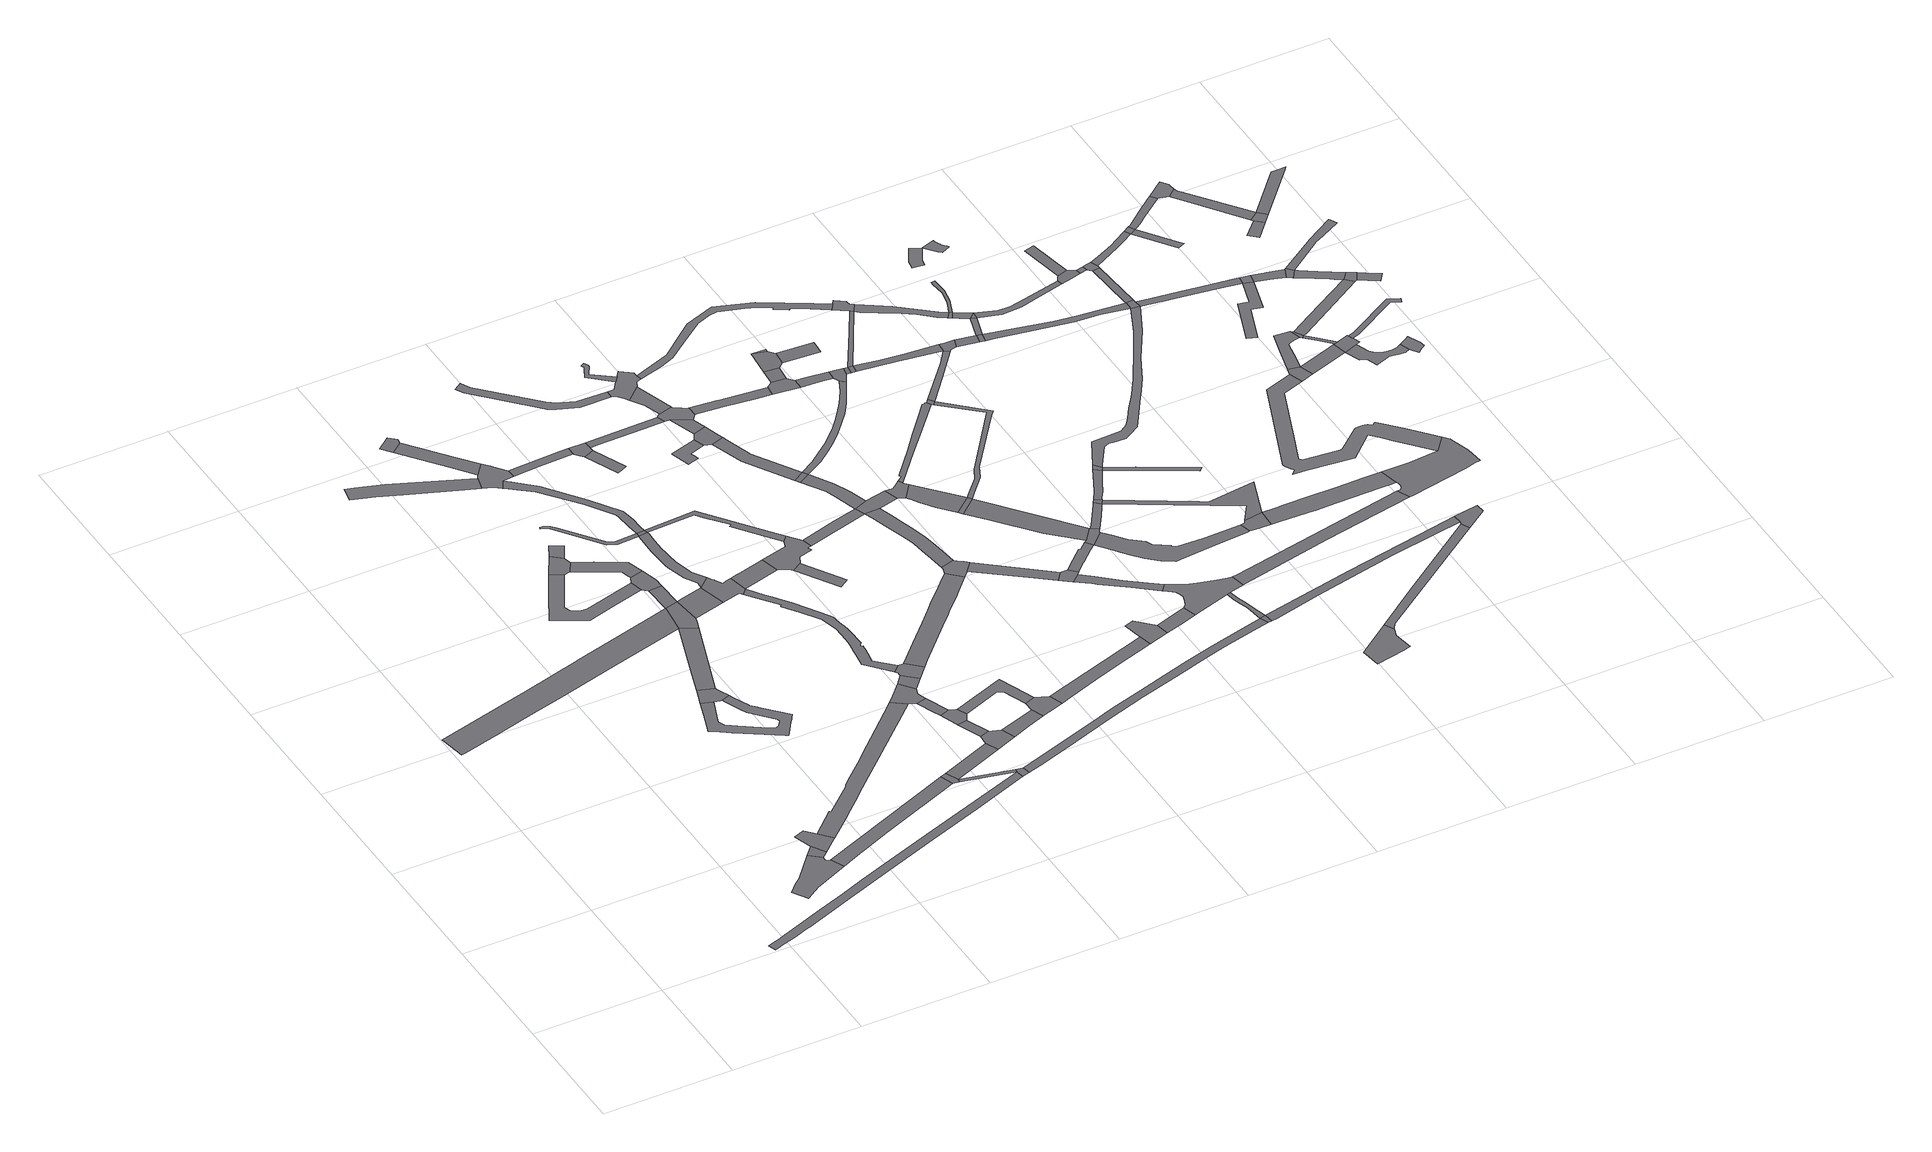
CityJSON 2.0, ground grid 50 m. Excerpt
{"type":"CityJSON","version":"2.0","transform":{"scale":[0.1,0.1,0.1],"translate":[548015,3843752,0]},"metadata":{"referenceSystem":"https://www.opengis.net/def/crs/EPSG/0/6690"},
"CityObjects":{
"road1":{"type":"Road","geometry":[{"type":"MultiSurface","lod":"1","boundaries":[[[0,1,2,3,4,5,6,7,8,9,10,11,12]]]}]},
"road2":{"type":"Road","attributes":{"RoadStructureAttribute.sectionType":"1"},"geometry":[{"type":"MultiSurface","lod":"1","boundaries":[[[13,0,12,14]]]}]},
"road3":{"type":"Road","geometry":[{"type":"MultiSurface","lod":"1","boundaries":[[[15,16,13,14,17,18,19,20]]]}]},
"road4":{"type":"Road","attributes":{"RoadStructureAttribute.sectionType":"1"},"geometry":[{"type":"MultiSurface","lod":"1","boundaries":[[[21,22,23,24,25,26,27,28,29,30,31,32,33,34,35,36,37,38]]]}]},
"road5":{"type":"Road","attributes":{"RoadStructureAttribute.sectionType":"1"},"geometry":[{"type":"MultiSurface","lod":"1","boundaries":[[[39,40,41,42,43,44,45,46,47,48,49,50,51,52,53,54,55,56,57,58,59,60,61,62,63]]]}]},
"road6":{"type":"Road","attributes":{"RoadStructureAttribute.sectionType":"1"},"geometry":[{"type":"MultiSurface","lod":"1","boundaries":[[[64,8,7,65,66,67]]]}]},
"road7":{"type":"Road","attributes":{"RoadStructureAttribute.sectionType":"1"},"geometry":[{"type":"MultiSurface","lod":"1","boundaries":[[[68,69,70,71,72,73,74,75,76,77,78,79,80,81,82,83,84,85,86,87,88,89,90,91,92,93,94,95,96,97,98,99,100,101,102,103,104,105,106,107,108,109,110,111,112]]]}]},
"road8":{"type":"Road","geometry":[{"type":"MultiSurface","lod":"1","boundaries":[[[113,68,112,114,88,87,115,116]]]}]},
"road9":{"type":"Road","attributes":{"RoadStructureAttribute.sectionType":"1"},"geometry":[{"type":"MultiSurface","lod":"1","boundaries":[[[117,118,119,120,121,122,123,124,125,126,20,19,127,128,129,130,131,132,133,134,135]]]}]},
"road10":{"type":"Road","attributes":{"RoadStructureAttribute.sectionType":"1"},"geometry":[{"type":"MultiSurface","lod":"1","boundaries":[[[136,137,138,139,140,141,142,143,144]]]}]},
"road11":{"type":"Road","attributes":{"RoadStructureAttribute.sectionType":"1"},"geometry":[{"type":"MultiSurface","lod":"1","boundaries":[[[145,146,147,148,149,150,151,152,153,154,155,156,157,158]]]}]},
"road12":{"type":"Road","attributes":{"RoadStructureAttribute.sectionType":"1"},"geometry":[{"type":"MultiSurface","lod":"1","boundaries":[[[38,159,113,116,160]]]}]},
"road13":{"type":"Road","geometry":[{"type":"MultiSurface","lod":"1","boundaries":[[[161,145,158,162,163,164]]]}]},
"road14":{"type":"Road","geometry":[{"type":"MultiSurface","lod":"1","boundaries":[[[165,166,161,164]]]}]},
"road15":{"type":"Road","geometry":[{"type":"MultiSurface","lod":"1","boundaries":[[[167,168,169,170,171,172,173,174]]]}]},
"road16":{"type":"Road","geometry":[{"type":"MultiSurface","lod":"1","boundaries":[[[175,21,38,160,176,177,178]]]}]},
"road17":{"type":"Road","attributes":{"RoadStructureAttribute.sectionType":"1"},"geometry":[{"type":"MultiSurface","lod":"1","boundaries":[[[179,180,163,162,181,182,183,184,185]]]}]},
"road18":{"type":"Road","geometry":[{"type":"MultiSurface","lod":"1","boundaries":[[[186,64,67,187,188]]]}]},
"road19":{"type":"Road","attributes":{"RoadStructureAttribute.sectionType":"1"},"geometry":[{"type":"MultiSurface","lod":"1","boundaries":[[[189,190,21,175]]]}]},
"road20":{"type":"Road","attributes":{"RoadStructureAttribute.sectionType":"1"},"geometry":[{"type":"MultiSurface","lod":"1","boundaries":[[[191,192,193,171,170,194,195,196]]]}]},
"road21":{"type":"Road","geometry":[{"type":"MultiSurface","lod":"1","boundaries":[[[197,185,184,151,150,190,189]]]}]},
"road22":{"type":"Road","geometry":[{"type":"MultiSurface","lod":"1","boundaries":[[[198,199,200,196,195,144,143,201,202,203,204,205,206]]]}]},
"road23":{"type":"Road","attributes":{"RoadStructureAttribute.sectionType":"1"},"geometry":[{"type":"MultiSurface","lod":"1","boundaries":[[[207,208,175,178,209]]]}]},
"road24":{"type":"Road","attributes":{"RoadStructureAttribute.sectionType":"1"},"geometry":[{"type":"MultiSurface","lod":"1","boundaries":[[[188,187,39,210]]]}]},
"road25":{"type":"Road","attributes":{"RoadStructureAttribute.sectionType":"1"},"geometry":[{"type":"MultiSurface","lod":"1","boundaries":[[[211,212,213,214,215,216,217,218,219,220,221,222,223,224]]]}]},
"road26":{"type":"Road","attributes":{"RoadStructureAttribute.sectionType":"1"},"geometry":[{"type":"MultiSurface","lod":"1","boundaries":[[[225,186,188,226]]]}]},
"road27":{"type":"Road","attributes":{"RoadStructureAttribute.sectionType":"1"},"geometry":[{"type":"MultiSurface","lod":"1","boundaries":[[[227,228,229,230,231,232,233,203,202,234,235,236,237,238,239,240,241,242,243,224,244]]]}]},
"road28":{"type":"Road","attributes":{"RoadStructureAttribute.sectionType":"1"},"geometry":[{"type":"MultiSurface","lod":"1","boundaries":[[[245,246,247,248,249,250,251,252,253,223,254,255,256,257,258,259,260,261,207,262]]]}]},
"road29":{"type":"Road","geometry":[{"type":"MultiSurface","lod":"1","boundaries":[[[210,39,63,263,264]]]}]},
"road30":{"type":"Road","geometry":[{"type":"MultiSurface","lod":"1","boundaries":[[[265,266,267,268,269,270,262,207,209,271,272,273,274,275,276]]]}]},
"road31":{"type":"Road","geometry":[{"type":"MultiSurface","lod":"1","boundaries":[[[277,278,117,135,279,280,281,282]]]}]},
"road32":{"type":"Road","geometry":[{"type":"MultiSurface","lod":"1","boundaries":[[[244,224,223,253]]]}]},
"road33":{"type":"Road","attributes":{"RoadStructureAttribute.sectionType":"1"},"geometry":[{"type":"MultiSurface","lod":"1","boundaries":[[[280,279,283,284,285]]]}]},
"road34":{"type":"Road","attributes":{"RoadStructureAttribute.sectionType":"1"},"geometry":[{"type":"MultiSurface","lod":"1","boundaries":[[[286,287,288,289]]]}]},
"road35":{"type":"Road","geometry":[{"type":"MultiSurface","lod":"1","boundaries":[[[290,285,284,291,292,287,286,293,294,295,296]]]}]},
"road36":{"type":"Road","attributes":{"RoadStructureAttribute.sectionType":"1"},"geometry":[{"type":"MultiSurface","lod":"1","boundaries":[[[297,298,206,205,299,300]]]}]},
"road37":{"type":"Road","attributes":{"RoadStructureAttribute.sectionType":"1"},"geometry":[{"type":"MultiSurface","lod":"1","boundaries":[[[301,302,303,304,305,306,307,308,309,310,311,312,313,314,315,316,317,318,319,320,321,322,323,324,275,274,325,326,327,328,329,330,331,332,333,334,335,336,337,338,339,340,341,342,343]]]}]},
"road38":{"type":"Road","geometry":[{"type":"MultiSurface","lod":"1","boundaries":[[[344,289,288,225,226,345,346,347]]]}]},
"road39":{"type":"Road","attributes":{"RoadStructureAttribute.sectionType":"1"},"geometry":[{"type":"MultiSurface","lod":"1","boundaries":[[[348,277,282,349]]]}]},
"road40":{"type":"Road","geometry":[{"type":"MultiSurface","lod":"1","boundaries":[[[350,351,352,343,342,353,354,355,348,349,356]]]}]},
"road41":{"type":"Road","attributes":{"RoadStructureAttribute.sectionType":"1"},"geometry":[{"type":"MultiSurface","lod":"1","boundaries":[[[357,358,359,276,275,360]]]}]},
"road42":{"type":"Road","attributes":{"RoadStructureAttribute.sectionType":"1"},"geometry":[{"type":"MultiSurface","lod":"1","boundaries":[[[361,347,346,362,363]]]}]},
"road43":{"type":"Road","attributes":{"RoadStructureAttribute.sectionType":"1"},"geometry":[{"type":"MultiSurface","lod":"1","boundaries":[[[364,365,244,253,366,367,368,369,370,371,372]]]}]},
"road44":{"type":"Road","geometry":[{"type":"MultiSurface","lod":"1","boundaries":[[[373,297,300,374,375,376,377,378,379]]]}]},
"road45":{"type":"Road","attributes":{"RoadStructureAttribute.sectionType":"1"},"geometry":[{"type":"MultiSurface","lod":"1","boundaries":[[[380,381,382,383,384,385,296,295,386,387,388,389,390]]]}]},
"road46":{"type":"Road","geometry":[{"type":"MultiSurface","lod":"1","boundaries":[[[391,392,393,377,376]]]}]},
"road47":{"type":"Road","geometry":[{"type":"MultiSurface","lod":"1","boundaries":[[[394,395,396,397]]]}]},
"road48":{"type":"Road","geometry":[{"type":"MultiSurface","lod":"1","boundaries":[[[398,399,372,371,400,401,402,357,360,403,397,396,404,405,406,407,408]]]}]},
"road49":{"type":"Road","geometry":[{"type":"MultiSurface","lod":"1","boundaries":[[[390,389,361,363,409,410,411]]]}]},
"road50":{"type":"Road","attributes":{"RoadStructureAttribute.sectionType":"1"},"geometry":[{"type":"MultiSurface","lod":"1","boundaries":[[[412,413,414,415,416,417,418,419,420,421,422,423,424,425]]]}]},
"road51":{"type":"Road","attributes":{"RoadStructureAttribute.sectionType":"1"},"geometry":[{"type":"MultiSurface","lod":"1","boundaries":[[[426,427,373,379,428,429,430]]]}]},
"road52":{"type":"Road","attributes":{"RoadStructureAttribute.sectionType":"1"},"geometry":[{"type":"MultiSurface","lod":"1","boundaries":[[[431,432,433,434,435,436,437,438,350,356,439,440,441,442,443,444,445]]]}]},
"road53":{"type":"Road","geometry":[{"type":"MultiSurface","lod":"1","boundaries":[[[446,447,448,449,450,451,452,453,454]]]}]},
"road54":{"type":"Road","attributes":{"RoadStructureAttribute.sectionType":"1"},"geometry":[{"type":"MultiSurface","lod":"1","boundaries":[[[455,456,408,407,457]]]}]},
"road55":{"type":"Road","geometry":[{"type":"MultiSurface","lod":"1","boundaries":[[[458,459,460,461,462,463,464,465,466,467,468]]]}]},
"road56":{"type":"Road","geometry":[{"type":"MultiSurface","lod":"1","boundaries":[[[469,470,471,446,454,472,473]]]}]},
"road57":{"type":"Road","attributes":{"RoadStructureAttribute.sectionType":"1"},"geometry":[{"type":"MultiSurface","lod":"1","boundaries":[[[474,475,476,477,478,479,480]]]}]},
"road58":{"type":"Road","geometry":[{"type":"MultiSurface","lod":"1","boundaries":[[[481,482,468,467,483,484,425,424,485,486,477,476,487,488,489,490,491]]]}]},
"road59":{"type":"Road","attributes":{"RoadStructureAttribute.sectionType":"1"},"geometry":[{"type":"MultiSurface","lod":"1","boundaries":[[[492,471,470,493]]]}]},
"road60":{"type":"Road","geometry":[{"type":"MultiSurface","lod":"1","boundaries":[[[494,495,496,480,479,497,426,430,498,492,493,499,500,501]]]}]},
"road61":{"type":"Road","attributes":{"RoadStructureAttribute.sectionType":"1"},"geometry":[{"type":"MultiSurface","lod":"1","boundaries":[[[502,411,410,503,504,505,506]]]}]},
"road62":{"type":"Road","attributes":{"RoadStructureAttribute.sectionType":"1"},"geometry":[{"type":"MultiSurface","lod":"1","boundaries":[[[507,508,509,510,473,472,511,512,513]]]}]},
"road63":{"type":"Road","attributes":{"RoadStructureAttribute.sectionType":"1"},"geometry":[{"type":"MultiSurface","lod":"1","boundaries":[[[514,515,516,517,518,519,520,521,522,523,524,264,263,525,526,527,528,529,530,531,532,533,534]]]}]},
"road64":{"type":"Road","geometry":[{"type":"MultiSurface","lod":"1","boundaries":[[[513,512,535,536]]]}]},
"road65":{"type":"Road","geometry":[{"type":"MultiSurface","lod":"1","boundaries":[[[537,538,539,540,541,431,445,542,543,544,545]]]}]},
"road66":{"type":"Road","attributes":{"RoadStructureAttribute.sectionType":"1"},"geometry":[{"type":"MultiSurface","lod":"1","boundaries":[[[546,547,548,549,550,536,535,551,552,455,553]]]}]},
"road67":{"type":"Road","attributes":{"RoadStructureAttribute.sectionType":"1"},"geometry":[{"type":"MultiSurface","lod":"1","boundaries":[[[554,555,556,557,558,559,457,560,561,562,563,564,565,566,540,539]]]}]},
"road68":{"type":"Road","geometry":[{"type":"MultiSurface","lod":"1","boundaries":[[[567,553,455,457,559,568]]]}]},
"road69":{"type":"Road","attributes":{"RoadStructureAttribute.sectionType":"1"},"geometry":[{"type":"MultiSurface","lod":"1","boundaries":[[[569,570,501,500,571,572,573,574]]]}]},
"road70":{"type":"Road","attributes":{"RoadStructureAttribute.sectionType":"1"},"geometry":[{"type":"MultiSurface","lod":"1","boundaries":[[[545,544,575,576,577]]]}]},
"road71":{"type":"Road","geometry":[{"type":"MultiSurface","lod":"1","boundaries":[[[578,579,580,567,568,581,582,583,584]]]}]},
"road72":{"type":"Road","geometry":[{"type":"MultiSurface","lod":"1","boundaries":[[[585,586,587,502,506,588,589]]]}]},
"road73":{"type":"Road","attributes":{"RoadStructureAttribute.sectionType":"1"},"geometry":[{"type":"MultiSurface","lod":"1","boundaries":[[[590,582,581,591,592,593,594,595]]]}]},
"road74":{"type":"Road","attributes":{"RoadStructureAttribute.sectionType":"1"},"geometry":[{"type":"MultiSurface","lod":"1","boundaries":[[[596,597,598,599,600,601,602,603,604,605,513,536,606,607,608,609,610,611,612,613,614]]]}]},
"road75":{"type":"Road","geometry":[{"type":"MultiSurface","lod":"1","boundaries":[[[615,577,576,616,617,618]]]}]},
"road76":{"type":"Road","geometry":[{"type":"MultiSurface","lod":"1","boundaries":[[[595,594,619,620]]]}]},
"road77":{"type":"Road","geometry":[{"type":"MultiSurface","lod":"1","boundaries":[[[621,574,573,622,623,624]]]}]},
"road78":{"type":"Road","attributes":{"RoadStructureAttribute.sectionType":"1"},"geometry":[{"type":"MultiSurface","lod":"1","boundaries":[[[625,589,588,626,627]]]}]},
"road79":{"type":"Road","attributes":{"RoadStructureAttribute.sectionType":"1"},"geometry":[{"type":"MultiSurface","lod":"1","boundaries":[[[628,621,624,629]]]}]},
"road80":{"type":"Road","attributes":{"RoadStructureAttribute.sectionType":"1"},"geometry":[{"type":"MultiSurface","lod":"1","boundaries":[[[630,631,632,617,616,633,634,635,636,637]]]}]},
"road81":{"type":"Road","attributes":{"RoadStructureAttribute.sectionType":"1"},"geometry":[{"type":"MultiSurface","lod":"1","boundaries":[[[638,639,640,641,642,643,644,615,618,645,646,647,648]]]}]},
"road82":{"type":"Road","attributes":{"RoadStructureAttribute.sectionType":"1"},"geometry":[{"type":"MultiSurface","lod":"1","boundaries":[[[620,619,649,650,651,652]]]}]},
"road83":{"type":"Road","geometry":[{"type":"MultiSurface","lod":"1","boundaries":[[[653,654,628,629,655,656,657,658]]]}]},
"road84":{"type":"Road","geometry":[{"type":"MultiSurface","lod":"1","boundaries":[[[659,653,658]]]}]},
"road85":{"type":"Road","attributes":{"RoadStructureAttribute.sectionType":"1"},"geometry":[{"type":"MultiSurface","lod":"1","boundaries":[[[660,661,662,663,664,665,489,488,666,667,668,669,670,671,672,673,674,675,676,677,678,679,680,681,682]]]}]},
"road86":{"type":"Road","attributes":{"RoadStructureAttribute.sectionType":"1"},"geometry":[{"type":"MultiSurface","lod":"1","boundaries":[[[683,684,685,686,687,688,689,690,691,692,693,578,584,694,695,696,697,698,699]]]}]},
"road87":{"type":"Road","attributes":{"RoadStructureAttribute.sectionType":"1"},"geometry":[{"type":"MultiSurface","lod":"1","boundaries":[[[700,623,622,701,702,703,704]]]}]},
"road88":{"type":"Road","geometry":[{"type":"MultiSurface","lod":"1","boundaries":[[[652,651,638,648,705,706,707,708,709,710]]]}]},
"road89":{"type":"Road","attributes":{"RoadStructureAttribute.sectionType":"1"},"geometry":[{"type":"MultiSurface","lod":"1","boundaries":[[[711,712,713,656,655]]]}]},
"road90":{"type":"Road","attributes":{"RoadStructureAttribute.sectionType":"1"},"geometry":[{"type":"MultiSurface","lod":"1","boundaries":[[[714,704,703,715,596,614,716,717,718,719]]]}]},
"road91":{"type":"Road","geometry":[{"type":"MultiSurface","lod":"1","boundaries":[[[720,721,722,723,724,725,726,637,636,727,728,729,730,731,732,733,734,625,627,735,736,737,738]]]}]},
"road92":{"type":"Road","geometry":[{"type":"MultiSurface","lod":"1","boundaries":[[[719,718,739,740]]]}]},
"road93":{"type":"Road","attributes":{"RoadStructureAttribute.sectionType":"1"},"geometry":[{"type":"MultiSurface","lod":"1","boundaries":[[[741,742,743,744,745,746,747,748,749,750,751,752,753,754,755,595,620]]]}]},
"road94":{"type":"Road","geometry":[{"type":"MultiSurface","lod":"1","boundaries":[[[740,739,756,757]]]}]},
"road95":{"type":"Road","attributes":{"RoadStructureAttribute.sectionType":"1"},"geometry":[{"type":"MultiSurface","lod":"1","boundaries":[[[758,759,760,710,709,761,762,763]]]}]},
"road96":{"type":"Road","geometry":[{"type":"MultiSurface","lod":"1","boundaries":[[[764,514,534,765]]]}]},
"road97":{"type":"Road","attributes":{"RoadStructureAttribute.sectionType":"1"},"geometry":[{"type":"MultiSurface","lod":"1","boundaries":[[[766,767,768,736,735,769,770,771,514,764]]]}]},
"road98":{"type":"Road","geometry":[{"type":"MultiSurface","lod":"1","boundaries":[[[772,699,698,749,748]]]}]},
"road99":{"type":"Road","geometry":[{"type":"MultiSurface","lod":"1","boundaries":[[[773,758,763,774]]]}]},
"road100":{"type":"Road","attributes":{"RoadStructureAttribute.sectionType":"1"},"geometry":[{"type":"MultiSurface","lod":"1","boundaries":[[[775,776,777,778,779,780,781,782,783,784,705,648,785,786,787,788,789,790,791,792,793,794,795,796,797,798]]]}]},
"road101":{"type":"Road","attributes":{"RoadStructureAttribute.sectionType":"1"},"geometry":[{"type":"MultiSurface","lod":"1","boundaries":[[[799,800,740,757,801]]]}]},
"road102":{"type":"Road","attributes":{"RoadStructureAttribute.sectionType":"1"},"geometry":[{"type":"MultiSurface","lod":"1","boundaries":[[[802,803,804,773,774,805,806,807,808]]]}]},
"road103":{"type":"Road","attributes":{"RoadStructureAttribute.sectionType":"1"},"geometry":[{"type":"MultiSurface","lod":"1","boundaries":[[[809,810,811,812,757,756,813,814,815]]]}]},
"road104":{"type":"Road","attributes":{"RoadStructureAttribute.sectionType":"1"},"geometry":[{"type":"MultiSurface","lod":"1","boundaries":[[[814,816,772,748,817,818]]]}]},
"road105":{"type":"Road","geometry":[{"type":"MultiSurface","lod":"1","boundaries":[[[819,820,821,822,823,824,825]]]}]},
"road106":{"type":"Road","geometry":[{"type":"MultiSurface","lod":"1","boundaries":[[[826,802,808,827]]]}]},
"road107":{"type":"Road","geometry":[{"type":"MultiSurface","lod":"1","boundaries":[[[828,682,681,799,801,829,830,831]]]}]},
"road108":{"type":"Road","attributes":{"RoadStructureAttribute.sectionType":"1"},"geometry":[{"type":"MultiSurface","lod":"1","boundaries":[[[832,833,834,774,763,835,836,837]]]}]},
"road109":{"type":"Road","geometry":[{"type":"MultiSurface","lod":"1","boundaries":[[[838,815,814,818,839,840,841]]]}]},
"road110":{"type":"Road","attributes":{"RoadStructureAttribute.sectionType":"1"},"geometry":[{"type":"MultiSurface","lod":"1","boundaries":[[[842,843,844,845,827,808]]]}]},
"road111":{"type":"Road","attributes":{"RoadStructureAttribute.sectionType":"1"},"geometry":[{"type":"MultiSurface","lod":"1","boundaries":[[[846,847,829,801,848,849,850,851,852,853,854,855,856]]]}]},
"road112":{"type":"Road","geometry":[{"type":"MultiSurface","lod":"1","boundaries":[[[837,836,857,798,797,858,859]]]}]},
"road113":{"type":"Road","attributes":{"RoadStructureAttribute.sectionType":"1"},"geometry":[{"type":"MultiSurface","lod":"1","boundaries":[[[841,840,860,861]]]}]},
"road114":{"type":"Road","geometry":[{"type":"MultiSurface","lod":"1","boundaries":[[[861,860,862,863]]]}]},
"road115":{"type":"Road","attributes":{"RoadStructureAttribute.sectionType":"1"},"geometry":[{"type":"MultiSurface","lod":"1","boundaries":[[[864,865,866,867,868,764,765,869,870,871,872,873]]]}]},
"road116":{"type":"Road","geometry":[{"type":"MultiSurface","lod":"1","boundaries":[[[856,855,874,875]]]}]},
"road117":{"type":"Road","attributes":{"RoadStructureAttribute.sectionType":"1"},"geometry":[{"type":"MultiSurface","lod":"1","boundaries":[[[876,877,738,737,878,879,880]]]}]},
"road118":{"type":"Road","attributes":{"RoadStructureAttribute.sectionType":"1"},"geometry":[{"type":"MultiSurface","lod":"1","boundaries":[[[881,861,863,882]]]}]},
"road119":{"type":"Road","attributes":{"RoadStructureAttribute.sectionType":"1"},"geometry":[{"type":"MultiSurface","lod":"1","boundaries":[[[875,874,883,881,884]]]}]},
"road120":{"type":"Road","geometry":[{"type":"MultiSurface","lod":"1","boundaries":[[[884,881,882]]]}]},
"road121":{"type":"Road","geometry":[{"type":"MultiSurface","lod":"1","boundaries":[[[885,886,887,888,889,890,891,892,893,894,895,896,897,856,875]]]}]},
"road122":{"type":"Road","attributes":{"RoadStructureAttribute.sectionType":"1"},"geometry":[{"type":"MultiSurface","lod":"1","boundaries":[[[898,899,819,825,900,901]]]}]},
"road123":{"type":"Road","attributes":{"RoadStructureAttribute.sectionType":"1"},"geometry":[{"type":"MultiSurface","lod":"1","boundaries":[[[902,903,904,905,906,907,908,909,910,911,912,826,827,913,914,915,916,917,918,919,920,921,922,923,924,925,926,927]]]}]},
"road124":{"type":"Road","attributes":{"RoadStructureAttribute.sectionType":"1"},"geometry":[{"type":"MultiSurface","lod":"1","boundaries":[[[928,929,930,931,932,933,934]]]}]},
"road125":{"type":"Road","attributes":{"RoadStructureAttribute.sectionType":"1"},"geometry":[{"type":"MultiSurface","lod":"1","boundaries":[[[935,936,937,938,939,940,837,859,941,942,943,944,945,946,947,948,949,950,951]]]}]},
"road126":{"type":"Road","attributes":{"RoadStructureAttribute.sectionType":"1"},"geometry":[{"type":"MultiSurface","lod":"1","boundaries":[[[952,953,954,955,884,882,956,957,958,959]]]}]},
"road127":{"type":"Road","attributes":{"RoadStructureAttribute.sectionType":"1"},"geometry":[{"type":"MultiSurface","lod":"1","boundaries":[[[960,961,962,863,862,963,964,965,966,902,967]]]}]},
"road128":{"type":"Road","geometry":[{"type":"MultiSurface","lod":"1","boundaries":[[[968,969,970,971,972,973,974,975,976,977,978,979,980,934]]]}]},
"road129":{"type":"Road","geometry":[{"type":"MultiSurface","lod":"1","boundaries":[[[981,982,983,984,985,952,959,986,987,988]]]}]},
"road130":{"type":"Road","geometry":[{"type":"MultiSurface","lod":"1","boundaries":[[[989,990,991,992,983,982]]]}]},
"road131":{"type":"Road","geometry":[{"type":"MultiSurface","lod":"1","boundaries":[[[993,864,873,898,901,994]]]}]},
"road132":{"type":"Road","geometry":[{"type":"MultiSurface","lod":"1","boundaries":[[[995,967,902,927,996]]]}]},
"road133":{"type":"Road","attributes":{"RoadStructureAttribute.sectionType":"1"},"geometry":[{"type":"MultiSurface","lod":"1","boundaries":[[[997,988,987,998]]]}]},
"road134":{"type":"Road","attributes":{"RoadStructureAttribute.sectionType":"1"},"geometry":[{"type":"MultiSurface","lod":"1","boundaries":[[[999,1000,1001,1002,1003,1004,1005,1006,1007,1008,1009,1010,1011,1012,1013,1014,1015,1016,1017,1018,1019,1020,1021,1022,1023,1024,1025,1026,1027,1028,1029,1030,1031,1032,1033,1034,1035,1036]]]}]},
"road135":{"type":"Road","attributes":{"RoadStructureAttribute.sectionType":"1"},"geometry":[{"type":"MultiSurface","lod":"1","boundaries":[[[1037,1038,1039,967,995]]]}]},
"road136":{"type":"Road","geometry":[{"type":"MultiSurface","lod":"1","boundaries":[[[1040,1041,997,998,1038,1037,1042]]]}]},
"road137":{"type":"Road","geometry":[{"type":"MultiSurface","lod":"1","boundaries":[[[1043,1044,1045,1046,1047,1048,1049,1016,1015,1050,1051,951,950,1052,1053,1054,1055,1056,1057,1058,1059,876,880,1060,1061,1062,1063,1064]]]}]},
"road138":{"type":"Road","geometry":[{"type":"MultiSurface","lod":"1","boundaries":[[[1065,999,1036,1066,1067]]]}]},
"road139":{"type":"Road","attributes":{"RoadStructureAttribute.sectionType":"1"},"geometry":[{"type":"MultiSurface","lod":"1","boundaries":[[[1068,1069,1070,1071,1040,1042,1072,1073,1074]]]}]},
"road140":{"type":"Road","attributes":{"RoadStructureAttribute.sectionType":"1"},"geometry":[{"type":"MultiSurface","lod":"1","boundaries":[[[1075,1076,1077,1078,996,927,1079,1080,1081,1082]]]}]},
"road141":{"type":"Road","attributes":{"RoadStructureAttribute.sectionType":"1"},"geometry":[{"type":"MultiSurface","lod":"1","boundaries":[[[1083,1084,1085,1086,1087,1065,1067,1088,1089,1090,1091,1092,1093,1094,1095]]]}]},
"road142":{"type":"Road","attributes":{"RoadStructureAttribute.sectionType":"1"},"geometry":[{"type":"MultiSurface","lod":"1","boundaries":[[[1096,1097,1067,1066,1098]]]}]},
"road143":{"type":"Road","attributes":{"RoadStructureAttribute.sectionType":"1"},"geometry":[{"type":"MultiSurface","lod":"1","boundaries":[[[1081,1099,1100,1101,1102,1103,1104,1105,1106,1107,1108,1109]]]}]},
"road144":{"type":"Road","geometry":[{"type":"MultiSurface","lod":"1","boundaries":[[[1095,1094,1110,1111,1112]]]}]},
"road145":{"type":"Road","geometry":[{"type":"MultiSurface","lod":"1","boundaries":[[[1113,1068,1074,1114]]]}]},
"road146":{"type":"Road","attributes":{"RoadStructureAttribute.sectionType":"1"},"geometry":[{"type":"MultiSurface","lod":"1","boundaries":[[[1115,1111,1110,1116,1117,1118,1119]]]}]},
"road147":{"type":"Road","geometry":[{"type":"MultiSurface","lod":"1","boundaries":[[[1120,1121,1122,1123,1114,1074]]]}]},
"road148":{"type":"Road","geometry":[{"type":"MultiSurface","lod":"1","boundaries":[[[1124,1119,1118,1096,1098,1125,1126,1127,1128,1129]]]}]},
"road149":{"type":"Road","geometry":[{"type":"MultiSurface","lod":"1","boundaries":[[[1082,1081,1109,1130]]]}]},
"road150":{"type":"Road","attributes":{"RoadStructureAttribute.sectionType":"1"},"geometry":[{"type":"MultiSurface","lod":"1","boundaries":[[[1131,1132,1133,1134,1113,1114,1135,1136,1137,1138]]]}]},
"road151":{"type":"Road","attributes":{"RoadStructureAttribute.sectionType":"1"},"geometry":[{"type":"MultiSurface","lod":"1","boundaries":[[[1139,1140,1141,1142,1143,1144,1145,1125,1098,1146,1147,1148,1149,1150,1151,1152,1153,1154,1155,1156]]]}]},
"road152":{"type":"Road","attributes":{"RoadStructureAttribute.sectionType":"1"},"geometry":[{"type":"MultiSurface","lod":"1","boundaries":[[[1157,1158,1159,1130,1109,1160,1161,1162]]]}]},
"road153":{"type":"Road","attributes":{"RoadStructureAttribute.sectionType":"1"},"geometry":[{"type":"MultiSurface","lod":"1","boundaries":[[[1163,1164,1112,1111,1165,1166]]]}]},
"road154":{"type":"Road","geometry":[{"type":"MultiSurface","lod":"1","boundaries":[[[1167,1162,1161,1168,1169]]]}]},
"road155":{"type":"Road","geometry":[{"type":"MultiSurface","lod":"1","boundaries":[[[1170,1171,1156,1155,1172,1173,1174,1175,1176,1177,1178,1179]]]}]},
"road156":{"type":"Road","geometry":[{"type":"MultiSurface","lod":"1","boundaries":[[[1180,1131,1138,1181,1182,1183,1184,1185]]]}]},
"road157":{"type":"Road","attributes":{"RoadStructureAttribute.sectionType":"1"},"geometry":[{"type":"MultiSurface","lod":"1","boundaries":[[[1186,1187,1129,1128,1188,1189,1190,1191]]]}]},
"road158":{"type":"Road","attributes":{"RoadStructureAttribute.sectionType":"1"},"geometry":[{"type":"MultiSurface","lod":"1","boundaries":[[[1192,1193,1194,1195,1169,1168,1196,1197,1198,1199,1163,1200]]]}]},
"road159":{"type":"Road","attributes":{"RoadStructureAttribute.sectionType":"1"},"geometry":[{"type":"MultiSurface","lod":"1","boundaries":[[[1201,1202,1183,1182,1203,1204,1205,1206]]]}]},
"road160":{"type":"Road","geometry":[{"type":"MultiSurface","lod":"1","boundaries":[[[1207,1208,1209,1210]]]}]},
"road161":{"type":"Road","geometry":[{"type":"MultiSurface","lod":"1","boundaries":[[[1211,1200,1163,1166,1212,1213]]]}]},
"road162":{"type":"Road","geometry":[{"type":"MultiSurface","lod":"1","boundaries":[[[1206,1205,1207,1210,1214]]]}]},
"road163":{"type":"Road","attributes":{"RoadStructureAttribute.sectionType":"1"},"geometry":[{"type":"MultiSurface","lod":"1","boundaries":[[[1215,1216,1217,1218,1219,1220,1221,1167,1169]]]}]},
"road164":{"type":"Road","attributes":{"RoadStructureAttribute.sectionType":"1"},"geometry":[{"type":"MultiSurface","lod":"1","boundaries":[[[1222,1223,1224,1213,1212,1225,1226,1227]]]}]},
"road165":{"type":"Road","attributes":{"RoadStructureAttribute.sectionType":"1"},"geometry":[{"type":"MultiSurface","lod":"1","boundaries":[[[1228,1229,1230,1231,1206,1214]]]}]}
},
"vertices":[
[790,412,0],[705,316,0],[678,293,0],[646,260,0],[681,203,0],[738,239,0],[821,277,0],[871,299,0],[847,352,0],[837,354,0],[832,362,0],[831,367,0],[831,376,0],
[825,451,0],[857,398,0],
[842,536,0],[801,521,0],[865,406,0],[899,436,0],[919,453,0],[877,500,0],
[1019,1834,0],[1015,1833,0],[958,1818,0],[622,1728,0],[620,1727,0],[383,1663,0],[352,1655,0],[281,1636,0],[5,1565,0],[24,1460,0],[42,1465,0],[190,1503,0],[297,1531,0],[378,1553,0],[461,1573,0],[723,1643,0],[998,1715,0],[1005,1717,0],
[1635,472,0],[1630,470,0],[1505,426,0],[1359,375,0],[1201,318,0],[1049,263,0],[888,205,0],[795,170,0],[683,129,0],[555,81,0],[512,65,0],[484,55,0],[460,48,0],[437,40,0],[446,8,0],[471,17,0],[491,24,0],[540,39,0],[595,60,0],[610,62,0],[777,126,0],[994,206,0],[1208,283,0],[1420,360,0],[1641,442,0],
[1395,572,0],[940,331,0],[1089,392,0],[1415,523,0],
[872,1320,0],[851,1259,0],[822,1172,0],[856,1149,0],[858,1148,0],[889,1127,0],[893,1125,0],[1042,1027,0],[1051,1021,0],[1059,1033,0],[1092,1081,0],[1101,1093,0],[1105,1099,0],[1117,1117,0],[1040,1201,0],[1033,1210,0],[1013,1231,0],[1012,1234,0],[983,1301,0],[979,1312,0],[945,1298,0],[946,1297,0],[950,1287,0],[981,1214,0],[981,1213,0],[986,1201,0],[991,1196,0],[994,1193,0],[1007,1178,0],[1060,1116,0],[1062,1106,0],[1062,1104,0],[1047,1084,0],[1046,1083,0],[1032,1079,0],[1030,1079,0],[1012,1091,0],[923,1152,0],[904,1165,0],[898,1169,0],[895,1171,0],[887,1177,0],[876,1202,0],[888,1234,0],[915,1305,0],
[895,1388,0],[938,1300,0],[961,1353,0],[955,1368,0],
[1440,1016,0],[1395,975,0],[1324,908,0],[1220,810,0],[1183,775,0],[1122,720,0],[1090,689,0],[1085,679,0],[977,584,0],[972,590,0],[945,476,0],[1016,539,0],[1038,560,0],[1094,612,0],[1132,647,0],[1222,731,0],[1261,767,0],[1439,931,0],[1490,978,0],
[509,2890,0],[410,2924,0],[375,2934,0],[363,2874,0],[448,2845,0],[536,2811,0],[732,2734,0],[787,2713,0],[802,2768,0],
[759,2186,0],[703,2084,0],[640,1968,0],[762,1900,0],[868,1929,0],[995,1964,0],[984,2015,0],[861,1981,0],[783,1960,0],[756,1963,0],[730,1978,0],[720,2005,0],[757,2073,0],[805,2161,0],
[924,1475,0],[1065,1686,0],
[808,2275,0],[830,2168,0],[857,2213,0],[849,2242,0],
[882,2301,0],[835,2326,0],
[638,3111,0],[632,3106,0],[586,3070,0],[618,3031,0],[663,3067,0],[665,3082,0],[665,3084,0],[665,3087,0],
[1071,1848,0],[1076,1716,0],[1081,1731,0],[1083,1737,0],
[1030,2118,0],[927,2175,0],[899,2130,0],[985,2083,0],[993,2054,0],[997,2040,0],[1048,2053,0],
[1420,582,0],[1437,518,0],[1440,533,0],
[1067,1950,0],[1015,1948,0],
[794,2901,0],[759,2945,0],[703,3016,0],[749,2866,0],[811,2785,0],[850,2834,0],
[1066,1988,0],
[891,2782,0],[890,2784,0],[872,2808,0],[823,2699,0],[849,2679,0],[870,2716,0],[896,2718,0],[914,2719,0],[912,2754,0],
[1179,1877,0],[1088,1853,0],[1207,1769,0],
[1639,488,0],
[1048,2240,0],[1020,2250,0],[907,2400,0],[891,2417,0],[870,2430,0],[857,2431,0],[855,2422,0],[867,2419,0],[878,2412,0],[889,2401,0],[1011,2236,0],[1045,2223,0],[1129,2227,0],[1130,2244,0],
[1619,662,0],[1639,613,0],
[1159,2273,0],[1156,2316,0],[1148,2371,0],[1073,2484,0],[966,2628,0],[924,2666,0],[892,2696,0],[853,2676,0],[902,2639,0],[903,2638,0],[940,2609,0],[979,2557,0],[1050,2468,0],[1116,2367,0],[1120,2353,0],[1126,2287,0],[1130,2251,0],[1161,2247,0],
[1192,1967,0],[1173,2039,0],[1172,2043,0],[1168,2087,0],[1167,2102,0],[1164,2131,0],[1165,2179,0],[1167,2222,0],[1164,2230,0],[1126,2130,0],[1128,2087,0],[1132,2039,0],[1134,2025,0],[1137,2015,0],[1155,1952,0],[1183,1906,0],[1180,1881,0],[1223,1917,0],
[1671,451,0],[1664,482,0],
[1272,1868,0],[1269,1867,0],[1255,1863,0],[1239,1890,0],[1238,1892,0],[1235,1896,0],[1265,1784,0],[1278,1788,0],[1281,1784,0],[1287,1776,0],[1307,1798,0],[1293,1873,0],
[1512,1092,0],[1465,1042,0],[1518,967,0],[1557,977,0],[1545,1010,0],[1554,1039,0],
[1545,895,0],[1556,869,0],[1594,884,0],
[1623,804,0],[1584,797,0],[1621,704,0],[1657,717,0],
[1619,874,0],[1564,849,0],[1582,804,0],[1628,814,0],[1636,829,0],[1638,834,0],[1623,872,0],
[1150,2764,0],[1118,2764,0],[1016,2726,0],[1151,2729,0],
[1496,1246,0],[1503,1287,0],[1506,1305,0],[1508,1320,0],[1509,1331,0],[1502,1333,0],[1503,1342,0],[1511,1350,0],[1511,1375,0],[1510,1401,0],[1509,1430,0],[1508,1442,0],[1506,1456,0],[1500,1483,0],[1497,1504,0],[1496,1510,0],[1496,1521,0],[1487,1536,0],[1467,1569,0],[1443,1605,0],[1410,1658,0],[1389,1686,0],[1367,1716,0],[1349,1740,0],[1333,1716,0],[1374,1662,0],[1369,1658,0],[1368,1656,0],[1370,1653,0],[1410,1595,0],[1456,1526,0],[1474,1455,0],[1474,1395,0],[1474,1372,0],[1472,1354,0],[1470,1340,0],[1467,1320,0],[1466,1311,0],[1462,1287,0],[1457,1245,0],[1457,1243,0],[1535,1156,0],[1560,1180,0],
[1657,715,0],[1682,630,0],[1722,646,0],[1701,700,0],
[1543,1129,0],[1594,1082,0],
[1583,1180,0],[1582,1180,0],[1562,1180,0],[1538,1150,0],[1542,1143,0],[1543,1136,0],[1637,1129,0],
[1435,1910,0],[1352,1889,0],[1306,1877,0],[1453,1837,0],
[1843,749,0],[1794,674,0],[1862,699,0],
[1534,2031,0],[1363,2257,0],[1351,2239,0],[1374,2209,0],[1435,2132,0],[1426,2125,0],[1511,2013,0],[1549,1966,0],[1568,1989,0],
[1216,2765,0],[1153,2727,0],[1162,2716,0],[1177,2698,0],[1219,2716,0],[1217,2728,0],[1217,2732,0],
[1850,889,0],[1827,948,0],[1802,939,0],[1789,934,0],[1776,929,0],[1683,894,0],[1683,851,0],[1784,890,0],[1808,880,0],[1843,789,0],[1883,805,0],
[1235,2565,0],[1255,2574,0],[1277,2584,0],
[1599,1652,0],[1637,1676,0],[1539,1832,0],[1501,1808,0],
[1595,1956,0],[1586,1967,0],[1547,1960,0],[1541,1941,0],[1540,1937,0],[1493,1821,0],[1554,1864,0],[1609,1879,0],[1602,1894,0],[1619,1899,0],[1608,1940,0],
[1891,710,0],[1951,730,0],[1933,783,0],
[1299,2977,0],[1236,3004,0],[1205,3027,0],[1017,3220,0],[1000,3256,0],[970,3235,0],[986,3202,0],[1186,2992,0],[1190,2987,0],[1215,2973,0],[1217,2973,0],[1295,2943,0],[1415,2942,0],[1416,2975,0],
[1498,2770,0],[1331,2766,0],[1241,2733,0],[1428,2737,0],[1510,2737,0],
[1943,1547,0],[1906,1509,0],[1888,1491,0],[1830,1434,0],[1805,1407,0],[1795,1397,0],[1746,1346,0],[1663,1263,0],[1663,1157,0],[1800,1298,0],[1847,1345,0],[1857,1356,0],[1914,1413,0],[1939,1440,0],[1995,1498,0],
[1549,2602,0],[1445,2570,0],[1468,2492,0],[1488,2498,0],[1507,2504,0],[1512,2505,0],[1507,2522,0],[1502,2539,0],[1562,2558,0],
[1848,2005,0],[1753,1981,0],[1862,1964,0],
[1407,3087,0],[1430,3127,0],[1429,3137,0],[1422,3150,0],[1415,3147,0],[1407,3143,0],[1412,3129,0],[1407,3119,0],[1387,3082,0],[1469,3009,0],[1485,3030,0],
[1633,2586,0],[1615,2645,0],[1564,2629,0],[1590,2549,0],[1640,2565,0],
[1546,2862,0],[1520,2941,0],[1518,2948,0],[1461,2896,0],[1492,2848,0],[1514,2782,0],[1567,2797,0],
[1503,3054,0],[1489,3036,0],[1443,2975,0],[1439,2975,0],[1430,2937,0],[1450,2914,0],[1531,2975,0],[1551,2981,0],[1547,3004,0],[1546,3012,0],[1545,3023,0],
[1529,2737,0],[1598,2698,0],
[1611,2764,0],[1594,2775,0],[1568,2792,0],[1506,2776,0],[1523,2737,0],[1616,2720,0],[1618,2724,0],[1617,2763,0],
[2359,923,0],[1996,746,0],[2113,787,0],[2215,823,0],[2370,872,0],
[1679,2443,0],[1673,2460,0],[1665,2486,0],[1646,2547,0],[1633,2419,0],[1742,2241,0],[1786,2268,0],
[2767,817,0],[2704,801,0],[2625,782,0],[2539,758,0],[2437,730,0],[2329,698,0],[2220,665,0],[2090,625,0],[2082,622,0],[1997,593,0],[1828,536,0],[1701,460,0],[1731,468,0],[1890,522,0],[2047,576,0],[2209,628,0],[2364,674,0],[2501,713,0],[2588,737,0],[2715,768,0],[2780,784,0],
[1753,2222,0],[1798,2249,0],
[2031,1574,0],[2012,1589,0],[2003,1596,0],[1951,1581,0],[1952,1573,0],[2006,1510,0],[2011,1515,0],[2015,1521,0],[2047,1560,0],
[1878,2094,0],[1873,2107,0],[1851,2161,0],[1805,2239,0],[1803,2242,0],[1806,2136,0],[1821,2094,0],[1900,2026,0],
[1991,1701,0],[1982,1757,0],[1967,1814,0],[1956,1856,0],[1937,1919,0],[1922,1967,0],[1873,1933,0],[1892,1875,0],[1915,1794,0],[1928,1750,0],[1930,1739,0],[1937,1694,0],[1942,1660,0],
[1982,2043,0],[2000,1987,0],
[1724,2752,0],[1722,2753,0],[1720,2713,0],[1841,2699,0],[1902,2692,0],[1907,2734,0],
[2199,1380,0],[2264,1330,0],[2290,1364,0],
[2048,2069,0],[2031,2055,0],[2014,2042,0],[2026,1976,0],[2071,2036,0],[2060,2049,0],[2057,2053,0],
[2379,1013,0],[2355,1004,0],[2344,999,0],[2451,897,0],[2440,950,0],
[2119,1983,0],[2038,1959,0],[2056,1933,0],[2091,1882,0],[2144,1820,0],[2212,1878,0],
[2136,2648,0],[2112,2597,0],[2078,2539,0],[2048,2498,0],[2021,2463,0],[1994,2433,0],[1959,2398,0],[1927,2367,0],[1887,2337,0],[1843,2301,0],[1868,2289,0],[1912,2322,0],[1955,2358,0],[1994,2398,0],[2029,2438,0],[2066,2481,0],[2098,2529,0],[2127,2579,0],[2156,2632,0],
[2321,1365,0],[2305,1298,0],[2339,1327,0],[2348,1336,0],
[2156,1806,0],[2222,1863,0],
[1930,2753,0],[2006,2680,0],[2005,2723,0],[1986,2747,0],
[2565,991,0],[2529,921,0],[2582,938,0],
[1936,2816,0],[1992,2809,0],
[2524,1171,0],[2456,1225,0],[2382,1289,0],[2357,1258,0],[2372,1246,0],[2464,1175,0],[2547,1109,0],[2569,1136,0],
[2444,1469,0],[2413,1441,0],[2410,1443,0],[2407,1446,0],[2371,1413,0],[2360,1403,0],[2358,1401,0],[2385,1372,0],[2388,1374,0],[2438,1421,0],[2463,1443,0],
[2218,1733,0],[2345,1579,0],[2452,1476,0],[2493,1529,0],
[1946,2923,0],[1943,2891,0],[2015,2829,0],[2020,2885,0],[2009,2897,0],[2000,2907,0],
[2001,2919,0],
[2264,3063,0],[2094,3163,0],[1952,3214,0],[1835,3172,0],[1779,3127,0],[1691,3054,0],[1646,3007,0],[1702,3031,0],[1797,3105,0],[1868,3156,0],[1922,3177,0],[1953,3181,0],[1994,3169,0],[2046,3153,0],[2084,3137,0],[2133,3107,0],[2128,3101,0],[2176,3072,0],[2177,3072,0],[2181,3078,0],[2242,3041,0],[2302,3002,0],[2320,3030,0],
[2334,2402,0],[2329,2398,0],[2323,2400,0],[2272,2339,0],[2213,2270,0],[2157,2201,0],[2068,2096,0],[2067,2096,0],[2065,2092,0],[2069,2086,0],[2069,2085,0],[2058,2054,0],[2094,2096,0],[2168,2179,0],[2232,2251,0],[2350,2385,0],[2339,2399,0],
[2047,2718,0],[2043,2679,0],[2089,2676,0],[2127,2671,0],[2129,2709,0],
[2515,1491,0],[2513,1493,0],[2516,1499,0],[2517,1500,0],[2523,1509,0],[2495,1526,0],
[2159,2819,0],[2161,2847,0],[2163,2875,0],
[2151,2707,0],[2131,2660,0],[2171,2660,0],[2175,2666,0],[2176,2670,0],[2181,2702,0],
[2777,1064,0],[2740,1073,0],[2674,1090,0],[2634,1102,0],[2623,1108,0],[2602,1119,0],[2579,1131,0],[2562,1096,0],[2567,1093,0],[2575,1086,0],[2585,1079,0],[2590,1067,0],[2595,1047,0],[2588,1024,0],[2578,1004,0],[2731,986,0],[2746,990,0],[2803,1005,0],[2792,1061,0],
[2195,2668,0],[2199,2700,0],
[2228,1870,0],[2239,1882,0],[2244,1887,0],[2303,1954,0],[2328,2006,0],[2496,2228,0],[2518,2253,0],[2368,2395,0],[2357,2378,0],[2493,2255,0],[2306,2001,0],[2283,1956,0],[2231,1899,0],[2226,1894,0],[2215,1882,0],
[2213,2666,0],[2216,2698,0],
[2575,1648,0],[2567,1635,0],[2508,1540,0],[2561,1569,0],[2584,1607,0],[2596,1628,0],
[2789,823,0],[2795,786,0],
[2771,888,0],[2764,921,0],[2753,951,0],[2738,948,0],[2746,918,0],[2756,886,0],
[2352,2414,0],
[2583,1661,0],[2607,1646,0],
[2812,1294,0],[2708,1298,0],[2701,1303,0],[2691,1309,0],[2693,1313,0],[2638,1350,0],[2628,1375,0],[2579,1413,0],[2563,1436,0],[2547,1456,0],[2507,1387,0],[2524,1362,0],[2550,1329,0],[2580,1294,0],[2622,1255,0],[2667,1229,0],[2680,1230,0],[2685,1231,0],[2813,1241,0],[2857,1245,0],[2914,1249,0],[2955,1253,0],[2965,1254,0],[2955,1300,0],
[2353,2969,0],[2294,2866,0],[2363,2960,0],
[2660,1807,0],[2645,1777,0],[2606,1699,0],[2611,1655,0],[2630,1684,0],[2654,1730,0],[2686,1788,0],
[2404,2672,0],[2346,2679,0],[2309,2683,0],[2257,2691,0],[2362,2649,0],[2526,2623,0],[2530,2661,0],
[2488,2569,0],[2452,2495,0],[2546,2608,0],
[3120,583,0],[2986,484,0],[2997,405,0],[3110,428,0],[3140,435,0],[3127,513,0],[3138,548,0],
[2671,1829,0],[2693,1802,0],
[2331,3046,0],[2384,2992,0],[2370,3001,0],[2368,3021,0],
[3106,1484,0],[2920,1462,0],[2891,1480,0],[3024,1381,0],[2978,1313,0],[3050,1324,0],
[2553,2659,0],[2555,2618,0],[2577,2622,0],[2589,2658,0],
[2977,1625,0],[2991,1640,0],[2795,1751,0],[2793,1746,0],
[2615,2819,0],[2492,2921,0],[2381,2944,0],[2393,2937,0],[2435,2912,0],[2473,2891,0],[2479,2886,0],[2545,2841,0],[2597,2796,0],[2628,2776,0],[2645,2801,0],
[2972,1303,0],[2999,1253,0],[3048,1252,0],
[2659,2606,0],[2666,2643,0],
[2678,2603,0],[2686,2639,0],
[3614,990,0],[3578,984,0],[3456,960,0],[3161,902,0],[2821,829,0],[2817,789,0],[3002,833,0],[3326,904,0],[3513,938,0],[3618,956,0],
[2640,2768,0],[2656,2795,0],
[3511,1206,0],[2815,1066,0],[2815,1009,0],[3174,1087,0],[3533,1157,0],
[2692,2735,0],[2713,2727,0],
[2662,2754,0],[2716,2759,0],
[2679,2855,0],[2684,2882,0],[2689,2912,0],[2686,2955,0],[2686,2974,0],[2678,2974,0],[2671,2973,0],[2671,2962,0],[2674,2932,0],[2676,2905,0],[2672,2880,0],[2665,2847,0],[2655,2822,0],
[3615,943,0],[3289,709,0],[3153,570,0],[3630,912,0],
[3199,2523,0],[3147,2407,0],[3097,2317,0],[3019,2177,0],[2973,2105,0],[2958,2084,0],[2929,2044,0],[2900,1999,0],[2877,1968,0],[2846,1947,0],[2729,1941,0],[2700,1815,0],[2754,1897,0],[2775,1907,0],[2792,1904,0],[2806,1904,0],[2842,1903,0],[2863,1915,0],[2904,1940,0],[2933,1985,0],[2990,2075,0],[3011,2106,0],[3046,2162,0],[3096,2265,0],[3172,2394,0],[3232,2516,0],
[2694,3174,0],[2658,3109,0],[2653,3075,0],[2676,3072,0],[2699,3068,0],[2703,3094,0],[2735,3154,0],
[3449,1325,0],[3339,1324,0],[3227,1325,0],[3147,1324,0],[3135,1324,0],[3111,1324,0],[3076,1251,0],[3190,1247,0],[3223,1247,0],[3259,1247,0],[3311,1247,0],[3355,1248,0],[3418,1249,0],[3475,1249,0],[3510,1249,0],[3531,1249,0],[3514,1326,0],
[3053,2775,0],[2936,2747,0],[2845,2727,0],[2798,2729,0],[2798,2703,0],[2876,2707,0],[2959,2729,0],[3057,2753,0],
[3025,2573,0],[2932,2587,0],[2807,2613,0],[2714,2598,0],[2825,2579,0],[2995,2550,0],[3092,2541,0],[3198,2556,0],
[2750,3137,0],[2773,3110,0],[2785,3098,0],[2802,3107,0],[2819,3116,0],[2817,3119,0],[2813,3124,0],[2807,3131,0],[2799,3142,0],[2798,3144,0],[2794,3154,0],[2789,3167,0],[2787,3172,0],
[3112,2806,0],[3107,2809,0],[3067,2798,0],[3064,2793,0],[3061,2788,0],[3101,2764,0],[3139,2773,0],[3135,2794,0],
[3073,2982,0],[3073,2983,0],[3053,2978,0],[3033,2973,0],
[3711,1006,0],[3715,972,0],
[3228,2558,0],[3229,2546,0],
[3164,2800,0],[3168,2781,0],
[3498,1944,0],[3388,1906,0],[3280,1627,0],[3239,1520,0],[3243,1509,0],[3253,1486,0],[3261,1477,0],[3249,1464,0],[3243,1458,0],[3270,1456,0],[3293,1454,0],[3473,1435,0],[3571,1525,0],[3602,1492,0],[3638,1449,0],[3680,1400,0],[3738,1335,0],[3786,1395,0],[3693,1502,0],[3628,1572,0],[3625,1575,0],[3614,1564,0],[3598,1576,0],[3589,1578,0],[3581,1580,0],[3565,1580,0],[3554,1578,0],[3548,1575,0],[3460,1501,0],[3452,1498,0],[3443,1498,0],[3310,1513,0],[3306,1516,0],[3302,1521,0],[3302,1527,0],[3346,1639,0],[3431,1861,0],[3517,1891,0],
[3213,2768,0],[3184,2765,0],[3198,2564,0],
[3199,2809,0],[3182,2805,0],[3212,2782,0],
[3818,1334,0],[3817,1337,0],[3817,1339,0],[3816,1342,0],[3809,1361,0],[3806,1371,0],[3801,1378,0],[3727,1334,0],[3624,1325,0],[3534,1247,0],[3534,1243,0],[3534,1242,0],[3535,1238,0],[3536,1228,0],[3534,1219,0],[3530,1213,0],[3523,1208,0],[3548,1160,0],[3775,1204,0],[3816,1215,0],[3838,1218,0],[3831,1289,0],
[3505,1973,0],[3568,1908,0],[3549,1962,0],
[3381,2903,0],[3335,2875,0],[3306,2857,0],[3238,2825,0],[3317,2835,0],[3348,2854,0],[3394,2881,0],
[3569,2498,0],[3469,2513,0],[3390,2523,0],[3284,2538,0],[3483,2479,0],[3539,2471,0],[3597,2460,0],[3602,2492,0],
[3592,2153,0],[3552,2156,0],[3530,2073,0],[3521,2036,0],[3513,2002,0],[3560,2017,0],[3564,2036,0],[3573,2087,0],[3578,2093,0],[3585,2098,0],[3603,2102,0],[3625,2106,0],[3613,2151,0],
[3709,2017,0],[3667,2003,0],[3722,1961,0],
[3568,2359,0],[3548,2364,0],[3528,2369,0],[3463,2189,0],[3483,2182,0],[3501,2176,0],[3554,2322,0],[3574,2317,0],[3576,2316,0],[3596,2312,0],[3635,2450,0],
[3633,2098,0],[3641,2109,0],[3621,2142,0],
[3406,2919,0],[3420,2896,0],
[3682,2068,0],[3670,2062,0],[3708,2024,0],[3713,2019,0],[3727,2023,0],
[3500,2735,0],[3514,2742,0],[3528,2748,0],[3526,2750,0],
[3773,2039,0],[3776,1980,0],[3792,1986,0],[3782,2014,0],[3781,2016,0],[3775,2035,0],
[3641,2485,0],
[3550,3032,0],[3537,3022,0],[3485,2981,0],[3415,2924,0],[3430,2902,0],[3446,2913,0],[3486,2945,0],[3569,3008,0],
[3890,1900,0],[3869,1896,0],[3848,1897,0],[3830,1902,0],[3816,1908,0],[3804,1917,0],[3793,1929,0],[3745,1900,0],[3754,1899,0],[3762,1895,0],[3768,1890,0],[3783,1847,0],[3841,1868,0],[3874,1865,0],[3875,1865,0],[3902,1860,0],[3921,1871,0],[3906,1909,0],
[3698,2473,0],[3691,2475,0],[3671,2480,0],[3688,2435,0],[3743,2418,0],[3761,2459,0],
[3910,2314,0],[3708,2195,0],[3654,2112,0],[3939,2285,0],
[3765,2462,0],[3764,2405,0],[3786,2440,0],
[3951,1935,0],[3938,1927,0],[3927,1859,0],[3943,1840,0],[3953,1849,0],[3963,1857,0],[3972,1862,0],[3975,1864,0],[3971,1889,0],[3966,1897,0],
[3618,3085,0],[3575,3007,0],[3608,2999,0],[3642,3029,0],[3639,3055,0],[3638,3059,0],
[3986,2150,0],[3802,2043,0],[3810,2025,0],[3987,2128,0],[4024,2112,0],[4030,2131,0],
[3852,2397,0],[3796,2432,0],[3793,2434,0],[3790,2436,0],[3783,2393,0],[3870,2339,0],[3884,2330,0],[3894,2324,0],[3934,2346,0],
[3656,3001,0],[3647,3012,0],[3615,2989,0],[3624,2977,0],[3789,2752,0],[3825,2779,0],
[3795,2743,0],[3738,2683,0],[3769,2653,0],[3825,2717,0],
[3937,2344,0],[3947,2290,0],[3967,2326,0],
[3856,2751,0],
[3927,2540,0],[3967,2560,0],[4039,2598,0],[4031,2613,0],[4023,2628,0],[3912,2562,0],[3901,2555,0],
[4039,2281,0],[3992,2310,0],[3988,2312,0],[3980,2269,0],[4016,2246,0],[4040,2281,0],
[4022,2937,0],[4033,2951,0],[4006,2952,0],[3978,2952,0]
]}
